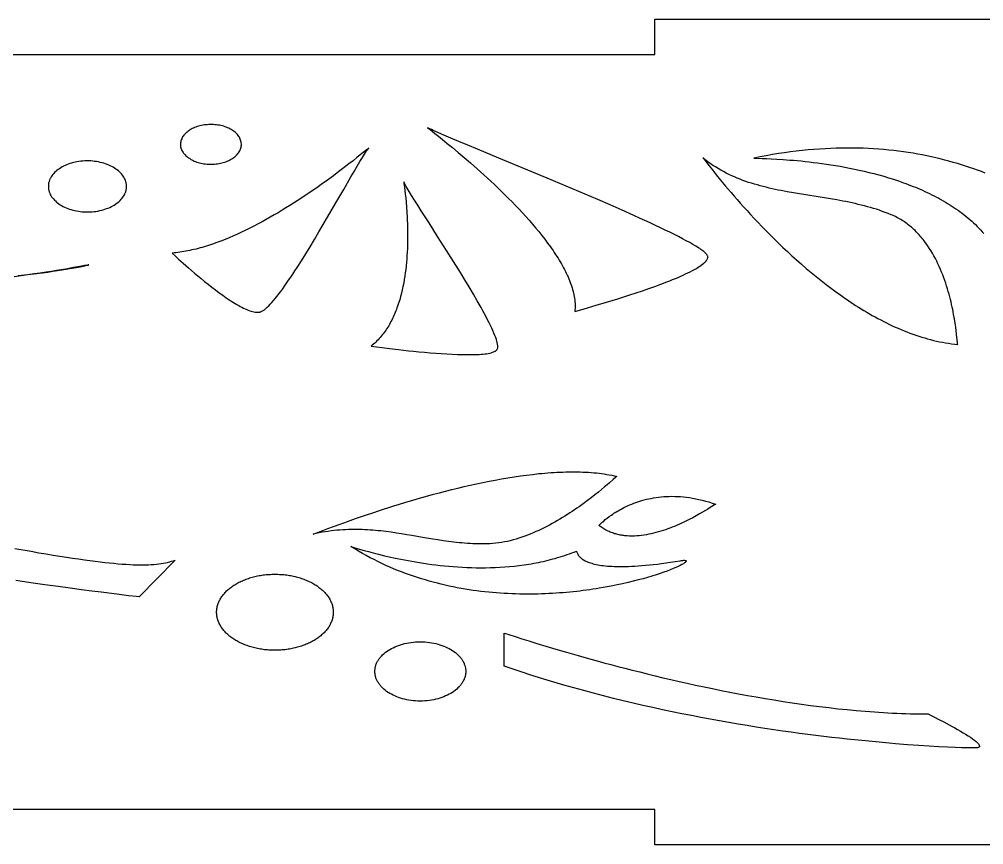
# Model space of a CAD drawing. Extents: x 3.2 to 84.5, y 37.4 to 61.3.
# Drawn here: x 55.47 to 68.33, y 50.27 to 61.27 of the extents above; entities that cross this region are included whole.
import ezdxf

# ---------------------------------------------------------------- set-up
doc = ezdxf.new("R2010")
doc.units = 0
doc.layers.add('IMPORT_-_LAMP', color=18, linetype='CONTINUOUS')

msp = doc.modelspace()

# ---------------------------------------------------------------- linework, layer by layer
at = {"layer": 'IMPORT_-_LAMP'}
for points in [[(23.443, 50.267), (23.443, 50.735), (3.192, 50.735), (3.193, 53.567), (3.193, 57.967), (3.193, 60.799), (23.443, 60.799), (23.442, 61.267), (43.692, 61.267), (43.692, 60.799), (63.942, 60.799), (63.942, 61.267), (84.192, 61.267), (84.192, 50.267), (63.942, 50.267), (63.942, 50.735), (43.692, 50.735), (43.692, 50.267)], [(58.012, 59.335), (58.033, 59.335), (58.053, 59.336), (58.074, 59.337), (58.094, 59.339), (58.114, 59.342), (58.133, 59.345), (58.152, 59.349), (58.171, 59.353), (58.189, 59.358), (58.207, 59.363), (58.224, 59.369), (58.241, 59.376), (58.257, 59.383), (58.273, 59.39), (58.288, 59.398), (58.303, 59.407), (58.317, 59.416), (58.33, 59.425), (58.342, 59.435), (58.354, 59.445), (58.365, 59.456), (58.376, 59.467), (58.385, 59.478), (58.394, 59.489), (58.402, 59.501), (58.409, 59.513), (58.415, 59.526), (58.42, 59.538), (58.424, 59.551), (58.427, 59.565), (58.43, 59.578), (58.431, 59.592), (58.431, 59.605), (58.43, 59.619), (58.428, 59.632), (58.425, 59.645), (58.421, 59.658), (58.416, 59.671), (58.411, 59.683), (58.404, 59.695), (58.396, 59.707), (58.388, 59.719), (58.379, 59.73), (58.369, 59.741), (58.358, 59.752), (58.346, 59.762), (58.334, 59.772), (58.321, 59.781), (58.307, 59.79), (58.293, 59.799), (58.278, 59.807), (58.263, 59.815), (58.246, 59.822), (58.23, 59.829), (58.213, 59.835), (58.195, 59.841), (58.177, 59.846), (58.158, 59.851), (58.139, 59.855), (58.119, 59.858), (58.099, 59.861), (58.079, 59.863), (58.059, 59.864), (58.038, 59.865), (58.017, 59.865), (57.996, 59.864), (57.976, 59.863), (57.956, 59.861), (57.936, 59.859), (57.916, 59.856), (57.897, 59.852), (57.879, 59.847), (57.86, 59.843), (57.843, 59.837), (57.825, 59.831), (57.808, 59.825), (57.792, 59.817), (57.776, 59.81), (57.761, 59.802), (57.747, 59.793), (57.733, 59.785), (57.72, 59.775), (57.707, 59.765), (57.695, 59.755), (57.684, 59.745), (57.674, 59.734), (57.664, 59.723), (57.656, 59.711), (57.648, 59.699), (57.641, 59.687), (57.635, 59.675), (57.629, 59.662), (57.625, 59.649), (57.622, 59.636), (57.62, 59.622), (57.619, 59.609), (57.618, 59.595), (57.619, 59.582), (57.621, 59.568), (57.624, 59.555), (57.628, 59.542), (57.633, 59.53), (57.639, 59.517), (57.645, 59.505), (57.653, 59.493), (57.661, 59.482), (57.671, 59.47), (57.681, 59.459), (57.691, 59.449), (57.703, 59.438), (57.715, 59.429), (57.728, 59.419), (57.742, 59.41), (57.756, 59.401), (57.771, 59.393), (57.787, 59.385), (57.803, 59.378), (57.82, 59.371), (57.837, 59.365), (57.855, 59.36), (57.873, 59.354), (57.891, 59.35), (57.911, 59.346), (57.93, 59.343), (57.95, 59.34), (57.97, 59.338), (57.991, 59.336)], [(60.915, 59.823), (60.923, 59.816), (60.942, 59.801), (61.01, 59.747), (61.058, 59.71), (61.113, 59.665), (61.177, 59.614), (61.246, 59.557), (61.322, 59.494), (61.402, 59.426), (61.487, 59.353), (61.53, 59.315), (61.575, 59.275), (61.62, 59.235), (61.666, 59.194), (61.712, 59.151), (61.758, 59.108), (61.805, 59.064), (61.852, 59.019), (61.899, 58.974), (61.946, 58.928), (61.993, 58.881), (62.04, 58.833), (62.087, 58.785), (62.133, 58.737), (62.179, 58.688), (62.224, 58.639), (62.268, 58.589), (62.312, 58.539), (62.354, 58.489), (62.396, 58.438), (62.437, 58.387), (62.476, 58.337), (62.515, 58.286), (62.552, 58.235), (62.57, 58.21), (62.587, 58.184), (62.604, 58.159), (62.621, 58.134), (62.638, 58.108), (62.653, 58.083), (62.669, 58.058), (62.684, 58.033), (62.699, 58.007), (62.713, 57.982), (62.726, 57.957), (62.74, 57.932), (62.752, 57.908), (62.764, 57.883), (62.776, 57.858), (62.787, 57.834), (62.798, 57.809), (62.808, 57.785), (62.817, 57.761), (62.826, 57.737), (62.834, 57.713), (62.841, 57.689), (62.848, 57.665), (62.855, 57.641), (62.86, 57.618), (62.865, 57.595), (62.869, 57.572), (62.873, 57.549), (62.876, 57.526), (62.878, 57.504), (62.88, 57.481), (62.88, 57.459), (62.88, 57.437), (62.88, 57.415), (62.878, 57.394), (62.876, 57.373), (62.958, 57.396), (63.048, 57.422), (63.164, 57.456), (63.3, 57.496), (63.374, 57.519), (63.452, 57.543), (63.531, 57.568), (63.613, 57.594), (63.696, 57.622), (63.779, 57.65), (63.862, 57.679), (63.945, 57.708), (64.026, 57.738), (64.105, 57.768), (64.143, 57.783), (64.181, 57.798), (64.218, 57.813), (64.254, 57.828), (64.289, 57.843), (64.322, 57.858), (64.355, 57.873), (64.386, 57.888), (64.416, 57.903), (64.445, 57.918), (64.472, 57.933), (64.498, 57.947), (64.522, 57.962), (64.544, 57.976), (64.564, 57.99), (64.582, 58.004), (64.599, 58.017), (64.606, 58.024), (64.613, 58.031), (64.619, 58.037), (64.625, 58.044), (64.631, 58.05), (64.635, 58.057), (64.639, 58.063), (64.643, 58.069), (64.646, 58.075), (64.648, 58.081), (64.65, 58.087), (64.651, 58.093), (64.651, 58.099), (64.651, 58.105), (64.65, 58.111), (64.647, 58.117), (64.644, 58.124), (64.639, 58.131), (64.633, 58.139), (64.625, 58.146), (64.617, 58.155), (64.607, 58.163), (64.596, 58.172), (64.585, 58.181), (64.572, 58.191), (64.558, 58.201), (64.543, 58.211), (64.527, 58.222), (64.491, 58.244), (64.452, 58.267), (64.41, 58.291), (64.364, 58.317), (64.314, 58.343), (64.261, 58.371), (64.205, 58.399), (64.146, 58.429), (64.084, 58.459), (64.02, 58.489), (63.953, 58.521), (63.884, 58.553), (63.813, 58.586), (63.74, 58.619), (63.665, 58.653), (63.51, 58.722), (63.349, 58.793), (63.184, 58.864), (63.017, 58.936), (62.847, 59.008), (62.677, 59.079), (62.508, 59.15), (62.177, 59.288), (61.863, 59.417), (61.578, 59.535), (61.449, 59.588), (61.33, 59.638), (61.224, 59.682), (61.131, 59.722), (61.052, 59.757), (61.019, 59.772), (60.989, 59.785), (60.964, 59.797), (60.943, 59.807), (60.927, 59.816)], [(60.129, 59.551), (60.122, 59.546), (60.107, 59.534), (60.054, 59.49), (59.972, 59.424), (59.921, 59.383), (59.864, 59.339), (59.8, 59.29), (59.732, 59.238), (59.658, 59.183), (59.579, 59.125), (59.496, 59.066), (59.453, 59.035), (59.409, 59.004), (59.363, 58.973), (59.317, 58.942), (59.27, 58.911), (59.223, 58.879), (59.174, 58.847), (59.125, 58.816), (59.075, 58.784), (59.024, 58.753), (58.973, 58.722), (58.921, 58.69), (58.868, 58.66), (58.815, 58.629), (58.762, 58.599), (58.708, 58.57), (58.654, 58.541), (58.599, 58.512), (58.545, 58.485), (58.49, 58.457), (58.434, 58.431), (58.379, 58.405), (58.324, 58.381), (58.268, 58.357), (58.213, 58.334), (58.157, 58.312), (58.102, 58.292), (58.046, 58.272), (57.991, 58.254), (57.936, 58.236), (57.908, 58.228), (57.881, 58.221), (57.854, 58.213), (57.826, 58.206), (57.799, 58.2), (57.772, 58.193), (57.745, 58.187), (57.718, 58.182), (57.691, 58.176), (57.665, 58.172), (57.638, 58.167), (57.612, 58.163), (57.585, 58.16), (57.559, 58.157), (57.533, 58.154), (57.507, 58.152), (57.549, 58.113), (57.594, 58.072), (57.654, 58.018), (57.725, 57.955), (57.764, 57.921), (57.805, 57.886), (57.849, 57.849), (57.894, 57.812), (57.94, 57.774), (57.987, 57.736), (58.035, 57.698), (58.084, 57.661), (58.133, 57.624), (58.182, 57.589), (58.23, 57.555), (58.254, 57.539), (58.278, 57.523), (58.302, 57.508), (58.326, 57.493), (58.349, 57.479), (58.372, 57.465), (58.395, 57.452), (58.417, 57.44), (58.439, 57.429), (58.461, 57.418), (58.482, 57.408), (58.503, 57.399), (58.523, 57.391), (58.543, 57.384), (58.562, 57.378), (58.58, 57.373), (58.598, 57.369), (58.615, 57.366), (58.631, 57.364), (58.647, 57.363), (58.654, 57.363), (58.661, 57.364), (58.669, 57.364), (58.675, 57.365), (58.682, 57.367), (58.69, 57.369), (58.697, 57.372), (58.705, 57.376), (58.713, 57.38), (58.721, 57.385), (58.729, 57.391), (58.738, 57.397), (58.747, 57.404), (58.756, 57.412), (58.775, 57.429), (58.795, 57.448), (58.816, 57.469), (58.838, 57.493), (58.86, 57.519), (58.883, 57.547), (58.907, 57.576), (58.931, 57.608), (58.956, 57.641), (58.982, 57.676), (59.008, 57.712), (59.034, 57.75), (59.061, 57.789), (59.089, 57.83), (59.116, 57.871), (59.145, 57.914), (59.173, 57.958), (59.231, 58.048), (59.289, 58.141), (59.348, 58.237), (59.407, 58.334), (59.465, 58.433), (59.523, 58.531), (59.581, 58.629), (59.692, 58.82), (59.796, 59.001), (59.891, 59.166), (59.935, 59.24), (59.975, 59.309), (60.011, 59.37), (60.044, 59.424), (60.072, 59.47), (60.084, 59.49), (60.096, 59.507), (60.106, 59.522), (60.115, 59.534), (60.123, 59.544)], [(67.983, 56.935), (67.982, 56.94), (67.98, 56.953), (67.976, 57), (67.973, 57.033), (67.968, 57.071), (67.963, 57.115), (67.957, 57.164), (67.949, 57.217), (67.94, 57.274), (67.929, 57.335), (67.923, 57.367), (67.916, 57.399), (67.909, 57.432), (67.902, 57.466), (67.894, 57.5), (67.885, 57.535), (67.876, 57.57), (67.867, 57.605), (67.857, 57.641), (67.846, 57.677), (67.835, 57.714), (67.823, 57.75), (67.81, 57.787), (67.797, 57.824), (67.783, 57.861), (67.768, 57.898), (67.753, 57.934), (67.737, 57.971), (67.72, 58.007), (67.703, 58.043), (67.685, 58.079), (67.666, 58.115), (67.646, 58.15), (67.625, 58.184), (67.604, 58.218), (67.581, 58.252), (67.558, 58.284), (67.534, 58.316), (67.522, 58.332), (67.509, 58.348), (67.496, 58.363), (67.483, 58.378), (67.47, 58.393), (67.456, 58.408), (67.443, 58.423), (67.429, 58.437), (67.414, 58.451), (67.4, 58.465), (67.385, 58.478), (67.37, 58.492), (67.355, 58.505), (67.339, 58.517), (67.324, 58.53), (67.308, 58.542), (67.291, 58.554), (67.275, 58.566), (67.258, 58.577), (67.241, 58.588), (67.224, 58.598), (67.206, 58.609), (67.188, 58.619), (67.17, 58.628), (67.152, 58.638), (67.133, 58.647), (67.114, 58.655), (67.095, 58.663), (67.056, 58.679), (67.017, 58.694), (66.977, 58.708), (66.938, 58.722), (66.898, 58.735), (66.858, 58.747), (66.818, 58.759), (66.778, 58.77), (66.738, 58.781), (66.697, 58.791), (66.657, 58.801), (66.616, 58.811), (66.575, 58.82), (66.534, 58.828), (66.493, 58.837), (66.452, 58.845), (66.37, 58.86), (66.287, 58.874), (66.205, 58.888), (66.122, 58.901), (65.957, 58.927), (65.874, 58.94), (65.792, 58.954), (65.711, 58.968), (65.63, 58.984), (65.589, 58.992), (65.549, 59), (65.509, 59.009), (65.469, 59.018), (65.429, 59.028), (65.39, 59.037), (65.35, 59.048), (65.311, 59.059), (65.272, 59.07), (65.233, 59.082), (65.195, 59.094), (65.156, 59.107), (65.118, 59.121), (65.08, 59.135), (65.043, 59.15), (65.006, 59.166), (64.969, 59.183), (64.932, 59.2), (64.896, 59.218), (64.86, 59.237), (64.824, 59.257), (64.788, 59.277), (64.753, 59.299), (64.719, 59.321), (64.684, 59.344), (64.65, 59.369), (64.617, 59.394), (64.584, 59.421), (64.587, 59.418), (64.592, 59.412), (64.609, 59.39), (64.669, 59.313), (64.712, 59.259), (64.763, 59.196), (64.822, 59.124), (64.888, 59.044), (64.923, 59.002), (64.961, 58.958), (65, 58.912), (65.041, 58.865), (65.084, 58.817), (65.128, 58.767), (65.174, 58.717), (65.221, 58.665), (65.27, 58.613), (65.321, 58.559), (65.372, 58.505), (65.426, 58.451), (65.48, 58.395), (65.536, 58.34), (65.593, 58.284), (65.652, 58.228), (65.712, 58.172), (65.773, 58.116), (65.835, 58.06), (65.898, 58.004), (65.962, 57.948), (66.028, 57.893), (66.094, 57.839), (66.162, 57.785), (66.23, 57.731), (66.264, 57.705), (66.299, 57.679), (66.334, 57.653), (66.369, 57.627), (66.405, 57.602), (66.44, 57.577), (66.476, 57.552), (66.512, 57.527), (66.548, 57.503), (66.585, 57.479), (66.621, 57.455), (66.658, 57.432), (66.695, 57.409), (66.732, 57.387), (66.769, 57.364), (66.807, 57.343), (66.844, 57.321), (66.882, 57.3), (66.92, 57.28), (66.958, 57.26), (66.996, 57.24), (67.034, 57.221), (67.073, 57.202), (67.111, 57.184), (67.15, 57.166), (67.189, 57.149), (67.228, 57.133), (67.267, 57.117), (67.306, 57.101), (67.345, 57.086), (67.384, 57.072), (67.424, 57.058), (67.463, 57.045), (67.503, 57.032), (67.543, 57.02), (67.582, 57.009), (67.622, 56.998), (67.662, 56.988), (67.702, 56.979), (67.742, 56.971), (67.782, 56.963), (67.822, 56.956), (67.862, 56.949), (67.902, 56.944), (67.943, 56.939)], [(67.983, 56.935), (67.982, 56.94), (67.98, 56.953), (67.976, 57), (67.973, 57.033), (67.968, 57.071), (67.963, 57.115), (67.957, 57.164), (67.949, 57.217), (67.94, 57.274), (67.929, 57.335), (67.923, 57.367), (67.916, 57.399), (67.909, 57.432), (67.902, 57.466), (67.894, 57.5), (67.885, 57.535), (67.876, 57.57), (67.867, 57.605), (67.857, 57.641), (67.846, 57.677), (67.835, 57.714), (67.823, 57.75), (67.81, 57.787), (67.797, 57.824), (67.783, 57.861), (67.768, 57.898), (67.753, 57.934), (67.737, 57.971), (67.72, 58.007), (67.703, 58.043), (67.685, 58.079), (67.666, 58.115), (67.646, 58.15), (67.625, 58.184), (67.604, 58.218), (67.581, 58.252), (67.558, 58.284), (67.534, 58.316), (67.522, 58.332), (67.509, 58.348), (67.496, 58.363), (67.483, 58.378), (67.47, 58.393), (67.456, 58.408), (67.443, 58.423), (67.429, 58.437), (67.414, 58.451), (67.4, 58.465), (67.385, 58.478), (67.37, 58.492), (67.355, 58.505), (67.339, 58.517), (67.324, 58.53), (67.308, 58.542), (67.291, 58.554), (67.275, 58.566), (67.258, 58.577), (67.241, 58.588), (67.224, 58.598), (67.206, 58.609), (67.188, 58.619), (67.17, 58.628), (67.152, 58.638), (67.133, 58.647), (67.114, 58.655), (67.095, 58.663), (67.056, 58.679), (67.017, 58.694), (66.977, 58.708), (66.938, 58.722), (66.898, 58.735), (66.858, 58.747), (66.818, 58.759), (66.778, 58.77), (66.738, 58.781), (66.697, 58.791), (66.657, 58.801), (66.616, 58.811), (66.575, 58.82), (66.534, 58.828), (66.493, 58.837), (66.452, 58.845), (66.37, 58.86), (66.287, 58.874), (66.205, 58.888), (66.122, 58.901), (65.957, 58.927), (65.874, 58.94), (65.792, 58.954), (65.711, 58.968), (65.63, 58.984), (65.589, 58.992), (65.549, 59), (65.509, 59.009), (65.469, 59.018), (65.429, 59.028), (65.39, 59.037), (65.35, 59.048), (65.311, 59.059), (65.272, 59.07), (65.233, 59.082), (65.195, 59.094), (65.156, 59.107), (65.118, 59.121), (65.08, 59.135), (65.043, 59.15), (65.006, 59.166), (64.969, 59.183), (64.932, 59.2), (64.896, 59.218), (64.86, 59.237), (64.824, 59.257), (64.788, 59.277), (64.753, 59.299), (64.719, 59.321), (64.684, 59.344), (64.65, 59.369), (64.617, 59.394), (64.584, 59.421), (64.587, 59.418), (64.592, 59.412), (64.609, 59.39), (64.669, 59.313), (64.712, 59.259), (64.763, 59.196), (64.822, 59.124), (64.888, 59.044), (64.923, 59.002), (64.961, 58.958), (65, 58.912), (65.041, 58.865), (65.084, 58.817), (65.128, 58.767), (65.174, 58.717), (65.221, 58.665), (65.27, 58.613), (65.321, 58.559), (65.372, 58.505), (65.426, 58.451), (65.48, 58.395), (65.536, 58.34), (65.593, 58.284), (65.652, 58.228), (65.712, 58.172), (65.773, 58.116), (65.835, 58.06), (65.898, 58.004), (65.962, 57.948), (66.028, 57.893), (66.094, 57.839), (66.162, 57.785), (66.23, 57.731), (66.264, 57.705), (66.299, 57.679), (66.334, 57.653), (66.369, 57.627), (66.405, 57.602), (66.44, 57.577), (66.476, 57.552), (66.512, 57.527), (66.548, 57.503), (66.585, 57.479), (66.621, 57.455), (66.658, 57.432), (66.695, 57.409), (66.732, 57.387), (66.769, 57.364), (66.807, 57.343), (66.844, 57.321), (66.882, 57.3), (66.92, 57.28), (66.958, 57.26), (66.996, 57.24), (67.034, 57.221), (67.073, 57.202), (67.111, 57.184), (67.15, 57.166), (67.189, 57.149), (67.228, 57.133), (67.267, 57.117), (67.306, 57.101), (67.345, 57.086), (67.384, 57.072), (67.424, 57.058), (67.463, 57.045), (67.503, 57.032), (67.543, 57.02), (67.582, 57.009), (67.622, 56.998), (67.662, 56.988), (67.702, 56.979), (67.742, 56.971), (67.782, 56.963), (67.822, 56.956), (67.862, 56.949), (67.902, 56.944), (67.943, 56.939)], [(55.857, 59.051), (55.857, 59.042), (55.857, 59.033), (55.857, 59.025), (55.858, 59.016), (55.859, 59.008), (55.86, 58.999), (55.862, 58.991), (55.864, 58.982), (55.867, 58.974), (55.869, 58.966), (55.872, 58.958), (55.875, 58.949), (55.883, 58.933), (55.891, 58.918), (55.901, 58.903), (55.912, 58.888), (55.924, 58.873), (55.937, 58.859), (55.951, 58.846), (55.965, 58.832), (55.981, 58.82), (55.998, 58.808), (56.015, 58.796), (56.034, 58.785), (56.053, 58.774), (56.073, 58.764), (56.094, 58.755), (56.115, 58.747), (56.137, 58.739), (56.16, 58.731), (56.183, 58.725), (56.207, 58.719), (56.232, 58.714), (56.257, 58.709), (56.282, 58.706), (56.308, 58.703), (56.335, 58.701), (56.361, 58.7), (56.388, 58.7), (56.415, 58.701), (56.441, 58.703), (56.467, 58.705), (56.492, 58.708), (56.517, 58.712), (56.542, 58.717), (56.566, 58.723), (56.589, 58.729), (56.612, 58.736), (56.634, 58.744), (56.656, 58.752), (56.676, 58.761), (56.697, 58.771), (56.716, 58.781), (56.735, 58.792), (56.753, 58.803), (56.77, 58.815), (56.786, 58.828), (56.801, 58.841), (56.815, 58.854), (56.828, 58.868), (56.841, 58.883), (56.852, 58.898), (56.862, 58.913), (56.871, 58.929), (56.875, 58.936), (56.879, 58.944), (56.882, 58.953), (56.885, 58.961), (56.888, 58.969), (56.891, 58.977), (56.893, 58.986), (56.895, 58.994), (56.896, 59.003), (56.898, 59.012), (56.899, 59.02), (56.899, 59.029), (56.9, 59.038), (56.899, 59.047), (56.899, 59.055), (56.898, 59.064), (56.897, 59.072), (56.896, 59.081), (56.894, 59.089), (56.892, 59.098), (56.89, 59.106), (56.887, 59.114), (56.884, 59.122), (56.881, 59.131), (56.873, 59.147), (56.865, 59.162), (56.855, 59.177), (56.844, 59.192), (56.833, 59.207), (56.82, 59.221), (56.806, 59.234), (56.791, 59.248), (56.775, 59.26), (56.759, 59.272), (56.741, 59.284), (56.723, 59.295), (56.703, 59.306), (56.683, 59.316), (56.663, 59.325), (56.641, 59.333), (56.619, 59.341), (56.596, 59.349), (56.573, 59.355), (56.549, 59.361), (56.525, 59.366), (56.5, 59.371), (56.474, 59.374), (56.448, 59.377), (56.422, 59.379), (56.395, 59.38), (56.368, 59.38), (56.342, 59.379), (56.315, 59.377), (56.29, 59.375), (56.264, 59.372), (56.239, 59.368), (56.215, 59.363), (56.191, 59.357), (56.167, 59.351), (56.145, 59.344), (56.122, 59.336), (56.101, 59.328), (56.08, 59.319), (56.06, 59.309), (56.04, 59.299), (56.022, 59.288), (56.004, 59.276), (55.987, 59.265), (55.971, 59.252), (55.955, 59.239), (55.941, 59.225), (55.928, 59.212), (55.916, 59.197), (55.905, 59.182), (55.894, 59.167), (55.885, 59.151), (55.881, 59.144), (55.878, 59.135), (55.874, 59.127), (55.871, 59.119), (55.868, 59.111), (55.866, 59.103), (55.863, 59.094), (55.861, 59.086), (55.86, 59.077), (55.859, 59.068), (55.858, 59.06)], [(60.597, 59.101), (60.598, 59.095), (60.599, 59.079), (60.606, 59.024), (60.611, 58.985), (60.616, 58.939), (60.622, 58.887), (60.627, 58.828), (60.632, 58.765), (60.637, 58.696), (60.641, 58.623), (60.643, 58.585), (60.645, 58.546), (60.646, 58.506), (60.647, 58.465), (60.647, 58.424), (60.648, 58.382), (60.647, 58.339), (60.647, 58.295), (60.646, 58.252), (60.644, 58.207), (60.642, 58.162), (60.639, 58.117), (60.636, 58.072), (60.632, 58.027), (60.628, 57.981), (60.623, 57.935), (60.617, 57.889), (60.61, 57.843), (60.603, 57.798), (60.595, 57.752), (60.586, 57.707), (60.576, 57.662), (60.566, 57.617), (60.554, 57.573), (60.542, 57.529), (60.528, 57.486), (60.514, 57.443), (60.506, 57.422), (60.499, 57.401), (60.49, 57.38), (60.482, 57.359), (60.474, 57.339), (60.465, 57.318), (60.455, 57.298), (60.446, 57.279), (60.436, 57.259), (60.426, 57.24), (60.416, 57.22), (60.405, 57.202), (60.395, 57.183), (60.383, 57.164), (60.372, 57.146), (60.36, 57.128), (60.348, 57.111), (60.336, 57.094), (60.323, 57.077), (60.31, 57.06), (60.296, 57.043), (60.283, 57.027), (60.269, 57.012), (60.254, 56.996), (60.239, 56.981), (60.224, 56.966), (60.209, 56.952), (60.193, 56.938), (60.177, 56.924), (60.161, 56.911), (60.231, 56.902), (60.308, 56.892), (60.408, 56.879), (60.526, 56.865), (60.658, 56.851), (60.728, 56.843), (60.799, 56.836), (60.873, 56.829), (60.947, 56.823), (61.022, 56.817), (61.096, 56.812), (61.17, 56.807), (61.243, 56.803), (61.314, 56.8), (61.383, 56.798), (61.449, 56.798), (61.481, 56.798), (61.512, 56.798), (61.543, 56.799), (61.572, 56.8), (61.6, 56.801), (61.627, 56.803), (61.652, 56.806), (61.677, 56.808), (61.7, 56.811), (61.722, 56.815), (61.742, 56.819), (61.761, 56.824), (61.778, 56.829), (61.794, 56.834), (61.807, 56.84), (61.814, 56.843), (61.819, 56.846), (61.825, 56.85), (61.83, 56.853), (61.834, 56.857), (61.838, 56.861), (61.841, 56.865), (61.844, 56.87), (61.846, 56.876), (61.848, 56.882), (61.849, 56.889), (61.85, 56.896), (61.85, 56.904), (61.85, 56.912), (61.849, 56.921), (61.848, 56.931), (61.846, 56.941), (61.844, 56.952), (61.842, 56.963), (61.838, 56.975), (61.831, 57), (61.822, 57.026), (61.811, 57.055), (61.798, 57.086), (61.785, 57.118), (61.769, 57.152), (61.753, 57.187), (61.734, 57.224), (61.715, 57.262), (61.695, 57.301), (61.673, 57.342), (61.651, 57.384), (61.627, 57.426), (61.602, 57.47), (61.577, 57.515), (61.524, 57.606), (61.468, 57.7), (61.41, 57.796), (61.351, 57.893), (61.29, 57.991), (61.229, 58.088), (61.168, 58.185), (61.048, 58.374), (60.933, 58.553), (60.829, 58.715), (60.782, 58.789), (60.739, 58.856), (60.701, 58.917), (60.668, 58.971), (60.64, 59.017), (60.629, 59.037), (60.619, 59.055), (60.611, 59.07), (60.605, 59.083), (60.6, 59.093)], [(63.435, 55.177), (63.431, 55.174), (63.422, 55.166), (63.389, 55.136), (63.339, 55.092), (63.308, 55.065), (63.273, 55.035), (63.234, 55.002), (63.192, 54.967), (63.146, 54.931), (63.097, 54.892), (63.045, 54.853), (62.99, 54.812), (62.933, 54.771), (62.903, 54.75), (62.873, 54.729), (62.842, 54.709), (62.81, 54.688), (62.778, 54.667), (62.746, 54.646), (62.713, 54.626), (62.679, 54.606), (62.645, 54.586), (62.611, 54.566), (62.576, 54.547), (62.54, 54.527), (62.505, 54.509), (62.469, 54.49), (62.432, 54.473), (62.396, 54.455), (62.359, 54.439), (62.322, 54.422), (62.284, 54.407), (62.246, 54.392), (62.209, 54.378), (62.171, 54.364), (62.132, 54.352), (62.094, 54.34), (62.055, 54.329), (62.017, 54.319), (61.978, 54.31), (61.94, 54.302), (61.901, 54.295), (61.862, 54.289), (61.823, 54.284), (61.785, 54.28), (61.746, 54.277), (61.727, 54.276), (61.708, 54.276), (61.669, 54.275), (61.631, 54.275), (61.593, 54.276), (61.556, 54.277), (61.518, 54.278), (61.481, 54.28), (61.445, 54.282), (61.408, 54.285), (61.372, 54.288), (61.335, 54.291), (61.299, 54.295), (61.264, 54.299), (61.192, 54.308), (61.122, 54.317), (61.052, 54.328), (60.982, 54.339), (60.844, 54.362), (60.706, 54.386), (60.637, 54.398), (60.568, 54.41), (60.499, 54.42), (60.43, 54.431), (60.361, 54.44), (60.291, 54.448), (60.255, 54.452), (60.22, 54.455), (60.185, 54.458), (60.149, 54.461), (60.113, 54.463), (60.077, 54.465), (60.041, 54.467), (60.005, 54.468), (59.968, 54.468), (59.932, 54.468), (59.895, 54.468), (59.858, 54.467), (59.82, 54.465), (59.782, 54.463), (59.744, 54.46), (59.706, 54.457), (59.668, 54.453), (59.629, 54.448), (59.59, 54.443), (59.55, 54.437), (59.51, 54.431), (59.47, 54.423), (59.43, 54.415), (59.389, 54.406), (59.4, 54.41), (59.426, 54.419), (59.518, 54.455), (59.584, 54.479), (59.661, 54.508), (59.748, 54.54), (59.846, 54.575), (59.954, 54.613), (60.071, 54.653), (60.195, 54.695), (60.261, 54.716), (60.327, 54.738), (60.396, 54.76), (60.466, 54.782), (60.538, 54.805), (60.611, 54.827), (60.686, 54.849), (60.761, 54.871), (60.838, 54.893), (60.916, 54.915), (60.995, 54.937), (61.075, 54.958), (61.155, 54.979), (61.236, 55), (61.318, 55.02), (61.4, 55.039), (61.483, 55.058), (61.566, 55.077), (61.65, 55.094), (61.733, 55.111), (61.817, 55.127), (61.901, 55.142), (61.984, 55.157), (62.068, 55.17), (62.151, 55.182), (62.233, 55.193), (62.316, 55.203), (62.397, 55.212), (62.438, 55.216), (62.478, 55.22), (62.519, 55.223), (62.559, 55.226), (62.599, 55.229), (62.638, 55.231), (62.678, 55.233), (62.717, 55.234), (62.756, 55.235), (62.795, 55.236), (62.833, 55.237), (62.871, 55.237), (62.909, 55.236), (62.947, 55.235), (62.984, 55.234), (63.021, 55.232), (63.058, 55.23), (63.094, 55.228), (63.13, 55.225), (63.165, 55.221), (63.2, 55.218), (63.235, 55.213), (63.269, 55.208), (63.303, 55.203), (63.337, 55.197), (63.37, 55.191), (63.403, 55.184)], [(63.435, 55.177), (63.431, 55.174), (63.422, 55.166), (63.389, 55.136), (63.339, 55.092), (63.308, 55.065), (63.273, 55.035), (63.234, 55.002), (63.192, 54.967), (63.146, 54.931), (63.097, 54.892), (63.045, 54.853), (62.99, 54.812), (62.933, 54.771), (62.903, 54.75), (62.873, 54.729), (62.842, 54.709), (62.81, 54.688), (62.778, 54.667), (62.746, 54.646), (62.713, 54.626), (62.679, 54.606), (62.645, 54.586), (62.611, 54.566), (62.576, 54.547), (62.54, 54.527), (62.505, 54.509), (62.469, 54.49), (62.432, 54.473), (62.396, 54.455), (62.359, 54.439), (62.322, 54.422), (62.284, 54.407), (62.246, 54.392), (62.209, 54.378), (62.171, 54.364), (62.132, 54.352), (62.094, 54.34), (62.055, 54.329), (62.017, 54.319), (61.978, 54.31), (61.94, 54.302), (61.901, 54.295), (61.862, 54.289), (61.823, 54.284), (61.785, 54.28), (61.746, 54.277), (61.727, 54.276), (61.708, 54.276), (61.669, 54.275), (61.631, 54.275), (61.593, 54.276), (61.556, 54.277), (61.518, 54.278), (61.481, 54.28), (61.445, 54.282), (61.408, 54.285), (61.372, 54.288), (61.335, 54.291), (61.299, 54.295), (61.264, 54.299), (61.192, 54.308), (61.122, 54.317), (61.052, 54.328), (60.982, 54.339), (60.844, 54.362), (60.706, 54.386), (60.637, 54.398), (60.568, 54.41), (60.499, 54.42), (60.43, 54.431), (60.361, 54.44), (60.291, 54.448), (60.255, 54.452), (60.22, 54.455), (60.185, 54.458), (60.149, 54.461), (60.113, 54.463), (60.077, 54.465), (60.041, 54.467), (60.005, 54.468), (59.968, 54.468), (59.932, 54.468), (59.895, 54.468), (59.858, 54.467), (59.82, 54.465), (59.782, 54.463), (59.744, 54.46), (59.706, 54.457), (59.668, 54.453), (59.629, 54.448), (59.59, 54.443), (59.55, 54.437), (59.51, 54.431), (59.47, 54.423), (59.43, 54.415), (59.389, 54.406), (59.4, 54.41), (59.426, 54.419), (59.518, 54.455), (59.584, 54.479), (59.661, 54.508), (59.748, 54.54), (59.846, 54.575), (59.954, 54.613), (60.071, 54.653), (60.195, 54.695), (60.261, 54.716), (60.327, 54.738), (60.396, 54.76), (60.466, 54.782), (60.538, 54.805), (60.611, 54.827), (60.686, 54.849), (60.761, 54.871), (60.838, 54.893), (60.916, 54.915), (60.995, 54.937), (61.075, 54.958), (61.155, 54.979), (61.236, 55), (61.318, 55.02), (61.4, 55.039), (61.483, 55.058), (61.566, 55.077), (61.65, 55.094), (61.733, 55.111), (61.817, 55.127), (61.901, 55.142), (61.984, 55.157), (62.068, 55.17), (62.151, 55.182), (62.233, 55.193), (62.316, 55.203), (62.397, 55.212), (62.438, 55.216), (62.478, 55.22), (62.519, 55.223), (62.559, 55.226), (62.599, 55.229), (62.638, 55.231), (62.678, 55.233), (62.717, 55.234), (62.756, 55.235), (62.795, 55.236), (62.833, 55.237), (62.871, 55.237), (62.909, 55.236), (62.947, 55.235), (62.984, 55.234), (63.021, 55.232), (63.058, 55.23), (63.094, 55.228), (63.13, 55.225), (63.165, 55.221), (63.2, 55.218), (63.235, 55.213), (63.269, 55.208), (63.303, 55.203), (63.337, 55.197), (63.37, 55.191), (63.403, 55.184)], [(64.755, 54.805), (64.751, 54.803), (64.741, 54.797), (64.706, 54.774), (64.682, 54.759), (64.653, 54.74), (64.619, 54.72), (64.582, 54.698), (64.542, 54.675), (64.497, 54.65), (64.45, 54.625), (64.4, 54.599), (64.374, 54.586), (64.347, 54.573), (64.32, 54.56), (64.292, 54.547), (64.264, 54.535), (64.235, 54.522), (64.206, 54.51), (64.176, 54.498), (64.146, 54.487), (64.116, 54.476), (64.085, 54.465), (64.054, 54.454), (64.023, 54.445), (63.991, 54.435), (63.959, 54.427), (63.927, 54.418), (63.895, 54.411), (63.863, 54.404), (63.831, 54.398), (63.799, 54.393), (63.767, 54.389), (63.735, 54.385), (63.703, 54.383), (63.671, 54.381), (63.639, 54.38), (63.607, 54.381), (63.575, 54.382), (63.544, 54.385), (63.529, 54.387), (63.513, 54.389), (63.498, 54.391), (63.482, 54.394), (63.467, 54.397), (63.452, 54.4), (63.437, 54.404), (63.422, 54.408), (63.407, 54.412), (63.392, 54.417), (63.378, 54.422), (63.363, 54.427), (63.349, 54.433), (63.334, 54.439), (63.32, 54.446), (63.306, 54.453), (63.292, 54.46), (63.278, 54.467), (63.265, 54.475), (63.251, 54.484), (63.238, 54.493), (63.225, 54.502), (63.212, 54.511), (63.199, 54.521), (63.207, 54.53), (63.216, 54.539), (63.228, 54.551), (63.243, 54.565), (63.262, 54.581), (63.283, 54.599), (63.308, 54.619), (63.335, 54.639), (63.366, 54.661), (63.382, 54.672), (63.399, 54.684), (63.417, 54.695), (63.436, 54.707), (63.455, 54.718), (63.476, 54.73), (63.496, 54.741), (63.518, 54.753), (63.54, 54.764), (63.563, 54.775), (63.587, 54.786), (63.612, 54.797), (63.637, 54.807), (63.663, 54.817), (63.689, 54.827), (63.717, 54.836), (63.745, 54.845), (63.773, 54.854), (63.803, 54.862), (63.833, 54.87), (63.864, 54.877), (63.895, 54.883), (63.927, 54.889), (63.96, 54.894), (63.994, 54.899), (64.028, 54.903), (64.063, 54.906), (64.098, 54.908), (64.134, 54.909), (64.171, 54.91), (64.209, 54.909), (64.247, 54.908), (64.286, 54.906), (64.325, 54.902), (64.365, 54.898), (64.406, 54.893), (64.448, 54.886), (64.49, 54.878), (64.532, 54.869), (64.576, 54.859), (64.62, 54.847), (64.664, 54.835), (64.709, 54.821)], [(62.898, 54.179), (62.899, 54.179), (62.899, 54.178), (62.9, 54.175), (62.904, 54.164), (62.907, 54.156), (62.911, 54.147), (62.916, 54.137), (62.923, 54.126), (62.927, 54.121), (62.931, 54.115), (62.937, 54.109), (62.942, 54.103), (62.949, 54.097), (62.956, 54.09), (62.964, 54.084), (62.972, 54.078), (62.981, 54.071), (62.991, 54.065), (63.002, 54.059), (63.013, 54.052), (63.026, 54.046), (63.039, 54.04), (63.054, 54.034), (63.069, 54.029), (63.085, 54.023), (63.103, 54.018), (63.121, 54.012), (63.141, 54.007), (63.161, 54.003), (63.183, 53.998), (63.207, 53.994), (63.231, 53.99), (63.257, 53.987), (63.284, 53.984), (63.312, 53.981), (63.342, 53.979), (63.373, 53.977), (63.406, 53.975), (63.44, 53.974), (63.476, 53.974), (63.513, 53.974), (63.552, 53.975), (63.592, 53.976), (63.634, 53.978), (63.678, 53.98), (63.724, 53.983), (63.771, 53.986), (63.82, 53.991), (63.871, 53.996), (63.924, 54.001), (63.979, 54.008), (64.035, 54.015), (64.094, 54.023), (64.155, 54.031), (64.217, 54.041), (64.282, 54.051), (64.295, 54.053), (64.307, 54.055), (64.318, 54.056), (64.328, 54.057), (64.336, 54.057), (64.343, 54.056), (64.349, 54.056), (64.354, 54.055), (64.358, 54.053), (64.361, 54.051), (64.362, 54.049), (64.362, 54.046), (64.361, 54.043), (64.359, 54.039), (64.356, 54.036), (64.352, 54.032), (64.347, 54.027), (64.341, 54.022), (64.334, 54.017), (64.325, 54.012), (64.306, 54.001), (64.282, 53.988), (64.255, 53.975), (64.224, 53.961), (64.189, 53.946), (64.15, 53.93), (64.108, 53.914), (64.063, 53.898), (64.014, 53.881), (63.962, 53.864), (63.906, 53.847), (63.848, 53.829), (63.787, 53.812), (63.723, 53.795), (63.656, 53.778), (63.587, 53.761), (63.515, 53.745), (63.44, 53.729), (63.363, 53.713), (63.284, 53.699), (63.203, 53.685), (63.161, 53.678), (63.119, 53.672), (63.077, 53.665), (63.034, 53.659), (62.99, 53.654), (62.946, 53.648), (62.902, 53.643), (62.857, 53.638), (62.811, 53.634), (62.766, 53.629), (62.72, 53.625), (62.673, 53.622), (62.626, 53.619), (62.579, 53.616), (62.531, 53.613), (62.483, 53.611), (62.435, 53.609), (62.386, 53.608), (62.337, 53.607), (62.288, 53.606), (62.238, 53.606), (62.188, 53.607), (62.138, 53.607), (62.088, 53.609), (62.037, 53.61), (61.986, 53.613), (61.935, 53.615), (61.884, 53.619), (61.832, 53.623), (61.781, 53.627), (61.729, 53.632), (61.677, 53.637), (61.625, 53.643), (61.572, 53.65), (61.52, 53.657), (61.467, 53.665), (61.414, 53.673), (61.362, 53.683), (61.309, 53.692), (61.256, 53.703), (61.203, 53.714), (61.15, 53.725), (61.097, 53.738), (61.044, 53.751), (60.99, 53.765), (60.937, 53.779), (60.884, 53.795), (60.831, 53.811), (60.778, 53.827), (60.725, 53.845), (60.672, 53.863), (60.619, 53.883), (60.566, 53.902), (60.514, 53.923), (60.461, 53.945), (60.409, 53.967), (60.356, 53.99), (60.304, 54.015), (60.252, 54.04), (60.2, 54.066), (60.148, 54.092), (60.097, 54.12), (60.045, 54.149), (59.994, 54.178), (59.943, 54.209), (59.892, 54.24), (59.9, 54.238), (59.917, 54.233), (59.976, 54.215), (60.019, 54.203), (60.068, 54.189), (60.126, 54.173), (60.19, 54.156), (60.261, 54.138), (60.338, 54.119), (60.422, 54.1), (60.465, 54.09), (60.51, 54.081), (60.557, 54.071), (60.604, 54.062), (60.653, 54.053), (60.703, 54.044), (60.754, 54.035), (60.807, 54.026), (60.86, 54.018), (60.914, 54.01), (60.969, 54.003), (61.025, 53.996), (61.082, 53.989), (61.14, 53.983), (61.198, 53.978), (61.257, 53.973), (61.317, 53.969), (61.378, 53.965), (61.439, 53.962), (61.5, 53.96), (61.562, 53.959), (61.625, 53.958), (61.688, 53.958), (61.751, 53.96), (61.815, 53.962), (61.878, 53.965), (61.943, 53.969), (62.007, 53.974), (62.071, 53.98), (62.135, 53.988), (62.2, 53.996), (62.232, 54.001), (62.264, 54.006), (62.297, 54.012), (62.329, 54.017), (62.361, 54.023), (62.393, 54.03), (62.425, 54.036), (62.457, 54.043), (62.489, 54.051), (62.521, 54.058), (62.553, 54.066), (62.585, 54.075), (62.616, 54.083), (62.648, 54.093), (62.68, 54.102), (62.711, 54.112), (62.743, 54.122), (62.774, 54.133), (62.805, 54.144), (62.836, 54.155), (62.867, 54.167)], [(62.898, 54.179), (62.899, 54.179), (62.899, 54.178), (62.9, 54.175), (62.904, 54.164), (62.907, 54.156), (62.911, 54.147), (62.916, 54.137), (62.923, 54.126), (62.927, 54.121), (62.931, 54.115), (62.937, 54.109), (62.942, 54.103), (62.949, 54.097), (62.956, 54.09), (62.964, 54.084), (62.972, 54.078), (62.981, 54.071), (62.991, 54.065), (63.002, 54.059), (63.013, 54.052), (63.026, 54.046), (63.039, 54.04), (63.054, 54.034), (63.069, 54.029), (63.085, 54.023), (63.103, 54.018), (63.121, 54.012), (63.141, 54.007), (63.161, 54.003), (63.183, 53.998), (63.207, 53.994), (63.231, 53.99), (63.257, 53.987), (63.284, 53.984), (63.312, 53.981), (63.342, 53.979), (63.373, 53.977), (63.406, 53.975), (63.44, 53.974), (63.476, 53.974), (63.513, 53.974), (63.552, 53.975), (63.592, 53.976), (63.634, 53.978), (63.678, 53.98), (63.724, 53.983), (63.771, 53.986), (63.82, 53.991), (63.871, 53.996), (63.924, 54.001), (63.979, 54.008), (64.035, 54.015), (64.094, 54.023), (64.155, 54.031), (64.217, 54.041), (64.282, 54.051), (64.295, 54.053), (64.307, 54.055), (64.318, 54.056), (64.328, 54.057), (64.336, 54.057), (64.343, 54.056), (64.349, 54.056), (64.354, 54.055), (64.358, 54.053), (64.361, 54.051), (64.362, 54.049), (64.362, 54.046), (64.361, 54.043), (64.359, 54.039), (64.356, 54.036), (64.352, 54.032), (64.347, 54.027), (64.341, 54.022), (64.334, 54.017), (64.325, 54.012), (64.306, 54.001), (64.282, 53.988), (64.255, 53.975), (64.224, 53.961), (64.189, 53.946), (64.15, 53.93), (64.108, 53.914), (64.063, 53.898), (64.014, 53.881), (63.962, 53.864), (63.906, 53.847), (63.848, 53.829), (63.787, 53.812), (63.723, 53.795), (63.656, 53.778), (63.587, 53.761), (63.515, 53.745), (63.44, 53.729), (63.363, 53.713), (63.284, 53.699), (63.203, 53.685), (63.161, 53.678), (63.119, 53.672), (63.077, 53.665), (63.034, 53.659), (62.99, 53.654), (62.946, 53.648), (62.902, 53.643), (62.857, 53.638), (62.811, 53.634), (62.766, 53.629), (62.72, 53.625), (62.673, 53.622), (62.626, 53.619), (62.579, 53.616), (62.531, 53.613), (62.483, 53.611), (62.435, 53.609), (62.386, 53.608), (62.337, 53.607), (62.288, 53.606), (62.238, 53.606), (62.188, 53.607), (62.138, 53.607), (62.088, 53.609), (62.037, 53.61), (61.986, 53.613), (61.935, 53.615), (61.884, 53.619), (61.832, 53.623), (61.781, 53.627), (61.729, 53.632), (61.677, 53.637), (61.625, 53.643), (61.572, 53.65), (61.52, 53.657), (61.467, 53.665), (61.414, 53.673), (61.362, 53.683), (61.309, 53.692), (61.256, 53.703), (61.203, 53.714), (61.15, 53.725), (61.097, 53.738), (61.044, 53.751), (60.99, 53.765), (60.937, 53.779), (60.884, 53.795), (60.831, 53.811), (60.778, 53.827), (60.725, 53.845), (60.672, 53.863), (60.619, 53.883), (60.566, 53.902), (60.514, 53.923), (60.461, 53.945), (60.409, 53.967), (60.356, 53.99), (60.304, 54.015), (60.252, 54.04), (60.2, 54.066), (60.148, 54.092), (60.097, 54.12), (60.045, 54.149), (59.994, 54.178), (59.943, 54.209), (59.892, 54.24), (59.9, 54.238), (59.917, 54.233), (59.976, 54.215), (60.019, 54.203), (60.068, 54.189), (60.126, 54.173), (60.19, 54.156), (60.261, 54.138), (60.338, 54.119), (60.422, 54.1), (60.465, 54.09), (60.51, 54.081), (60.557, 54.071), (60.604, 54.062), (60.653, 54.053), (60.703, 54.044), (60.754, 54.035), (60.807, 54.026), (60.86, 54.018), (60.914, 54.01), (60.969, 54.003), (61.025, 53.996), (61.082, 53.989), (61.14, 53.983), (61.198, 53.978), (61.257, 53.973), (61.317, 53.969), (61.378, 53.965), (61.439, 53.962), (61.5, 53.96), (61.562, 53.959), (61.625, 53.958), (61.688, 53.958), (61.751, 53.96), (61.815, 53.962), (61.878, 53.965), (61.943, 53.969), (62.007, 53.974), (62.071, 53.98), (62.135, 53.988), (62.2, 53.996), (62.232, 54.001), (62.264, 54.006), (62.297, 54.012), (62.329, 54.017), (62.361, 54.023), (62.393, 54.03), (62.425, 54.036), (62.457, 54.043), (62.489, 54.051), (62.521, 54.058), (62.553, 54.066), (62.585, 54.075), (62.616, 54.083), (62.648, 54.093), (62.68, 54.102), (62.711, 54.112), (62.743, 54.122), (62.774, 54.133), (62.805, 54.144), (62.836, 54.155), (62.867, 54.167)], [(58.878, 53.872), (58.898, 53.872), (58.918, 53.871), (58.938, 53.87), (58.958, 53.869), (58.977, 53.868), (58.997, 53.866), (59.016, 53.864), (59.035, 53.862), (59.054, 53.859), (59.073, 53.856), (59.091, 53.853), (59.11, 53.849), (59.128, 53.845), (59.146, 53.841), (59.163, 53.837), (59.181, 53.832), (59.198, 53.827), (59.215, 53.822), (59.232, 53.816), (59.249, 53.811), (59.265, 53.805), (59.281, 53.799), (59.297, 53.792), (59.313, 53.785), (59.328, 53.778), (59.343, 53.771), (59.358, 53.764), (59.373, 53.756), (59.387, 53.748), (59.401, 53.74), (59.415, 53.732), (59.428, 53.724), (59.441, 53.715), (59.454, 53.706), (59.466, 53.697), (59.478, 53.688), (59.49, 53.678), (59.501, 53.668), (59.512, 53.659), (59.523, 53.649), (59.533, 53.638), (59.543, 53.628), (59.553, 53.617), (59.562, 53.607), (59.571, 53.596), (59.579, 53.585), (59.587, 53.574), (59.595, 53.562), (59.602, 53.551), (59.609, 53.539), (59.615, 53.528), (59.621, 53.516), (59.626, 53.504), (59.631, 53.492), (59.636, 53.48), (59.64, 53.467), (59.644, 53.455), (59.647, 53.442), (59.649, 53.43), (59.652, 53.417), (59.653, 53.404), (59.655, 53.391), (59.655, 53.378), (59.656, 53.365), (59.655, 53.352), (59.655, 53.339), (59.653, 53.326), (59.652, 53.313), (59.649, 53.301), (59.647, 53.288), (59.644, 53.276), (59.64, 53.263), (59.636, 53.251), (59.631, 53.239), (59.626, 53.227), (59.621, 53.215), (59.615, 53.203), (59.609, 53.191), (59.602, 53.179), (59.595, 53.168), (59.587, 53.157), (59.579, 53.146), (59.571, 53.135), (59.562, 53.124), (59.553, 53.113), (59.543, 53.103), (59.533, 53.092), (59.523, 53.082), (59.512, 53.072), (59.501, 53.062), (59.49, 53.052), (59.478, 53.043), (59.466, 53.034), (59.454, 53.025), (59.441, 53.016), (59.428, 53.007), (59.415, 52.998), (59.401, 52.99), (59.387, 52.982), (59.373, 52.974), (59.358, 52.967), (59.343, 52.959), (59.328, 52.952), (59.313, 52.945), (59.297, 52.938), (59.281, 52.932), (59.265, 52.926), (59.249, 52.92), (59.232, 52.914), (59.215, 52.909), (59.198, 52.903), (59.181, 52.898), (59.163, 52.894), (59.146, 52.889), (59.128, 52.885), (59.11, 52.881), (59.091, 52.878), (59.073, 52.875), (59.054, 52.872), (59.035, 52.869), (59.016, 52.866), (58.997, 52.864), (58.977, 52.863), (58.958, 52.861), (58.938, 52.86), (58.918, 52.859), (58.898, 52.859), (58.878, 52.859), (58.858, 52.859), (58.838, 52.859), (58.819, 52.86), (58.799, 52.861), (58.779, 52.863), (58.76, 52.864), (58.741, 52.866), (58.722, 52.869), (58.703, 52.872), (58.684, 52.875), (58.666, 52.878), (58.647, 52.881), (58.629, 52.885), (58.611, 52.889), (58.593, 52.894), (58.576, 52.898), (58.559, 52.903), (58.541, 52.909), (58.525, 52.914), (58.508, 52.92), (58.491, 52.926), (58.475, 52.932), (58.459, 52.938), (58.444, 52.945), (58.428, 52.952), (58.413, 52.959), (58.398, 52.967), (58.384, 52.974), (58.37, 52.982), (58.356, 52.99), (58.342, 52.998), (58.329, 53.007), (58.316, 53.016), (58.303, 53.025), (58.291, 53.034), (58.279, 53.043), (58.267, 53.052), (58.256, 53.062), (58.244, 53.072), (58.234, 53.082), (58.224, 53.092), (58.214, 53.103), (58.204, 53.113), (58.195, 53.124), (58.186, 53.135), (58.178, 53.146), (58.17, 53.157), (58.162, 53.168), (58.155, 53.179), (58.148, 53.191), (58.142, 53.203), (58.136, 53.215), (58.131, 53.227), (58.126, 53.239), (58.121, 53.251), (58.117, 53.263), (58.113, 53.276), (58.11, 53.288), (58.107, 53.301), (58.105, 53.313), (58.103, 53.326), (58.102, 53.339), (58.101, 53.352), (58.101, 53.365), (58.101, 53.378), (58.102, 53.391), (58.103, 53.404), (58.105, 53.417), (58.107, 53.43), (58.11, 53.442), (58.113, 53.455), (58.117, 53.467), (58.121, 53.48), (58.126, 53.492), (58.131, 53.504), (58.136, 53.516), (58.142, 53.528), (58.148, 53.539), (58.155, 53.551), (58.162, 53.562), (58.17, 53.574), (58.178, 53.585), (58.186, 53.596), (58.195, 53.607), (58.204, 53.617), (58.214, 53.628), (58.224, 53.638), (58.234, 53.649), (58.244, 53.659), (58.256, 53.668), (58.267, 53.678), (58.279, 53.688), (58.291, 53.697), (58.303, 53.706), (58.316, 53.715), (58.329, 53.724), (58.342, 53.732), (58.356, 53.74), (58.37, 53.748), (58.384, 53.756), (58.398, 53.764), (58.413, 53.771), (58.428, 53.778), (58.444, 53.785), (58.459, 53.792), (58.475, 53.799), (58.491, 53.805), (58.508, 53.811), (58.525, 53.816), (58.541, 53.822), (58.559, 53.827), (58.576, 53.832), (58.593, 53.837), (58.611, 53.841), (58.629, 53.845), (58.647, 53.849), (58.666, 53.853), (58.684, 53.856), (58.703, 53.859), (58.722, 53.862), (58.741, 53.864), (58.76, 53.866), (58.779, 53.868), (58.799, 53.869), (58.819, 53.87), (58.838, 53.871), (58.858, 53.872)], [(61.937, 52.647), (61.937, 53.085), (61.951, 53.081), (61.982, 53.071), (62.093, 53.036), (62.172, 53.011), (62.265, 52.982), (62.371, 52.949), (62.491, 52.913), (62.624, 52.873), (62.768, 52.831), (62.923, 52.787), (63.089, 52.74), (63.176, 52.716), (63.265, 52.692), (63.356, 52.668), (63.45, 52.643), (63.546, 52.619), (63.643, 52.594), (63.743, 52.569), (63.844, 52.544), (63.948, 52.518), (64.053, 52.493), (64.159, 52.469), (64.268, 52.444), (64.377, 52.419), (64.488, 52.395), (64.601, 52.371), (64.714, 52.347), (64.829, 52.324), (64.945, 52.301), (65.061, 52.279), (65.179, 52.257), (65.297, 52.236), (65.417, 52.216), (65.536, 52.196), (65.657, 52.177), (65.777, 52.158), (65.899, 52.141), (66.02, 52.124), (66.142, 52.108), (66.263, 52.094), (66.385, 52.08), (66.507, 52.067), (66.629, 52.056), (66.75, 52.046), (66.811, 52.041), (66.872, 52.037), (66.932, 52.032), (66.993, 52.029), (67.053, 52.025), (67.113, 52.022), (67.173, 52.019), (67.233, 52.017), (67.293, 52.015), (67.352, 52.013), (67.412, 52.012), (67.471, 52.011), (67.53, 52.011), (67.589, 52.01), (67.63, 51.99), (67.675, 51.967), (67.732, 51.937), (67.798, 51.903), (67.87, 51.865), (67.907, 51.844), (67.944, 51.824), (67.982, 51.803), (68.018, 51.781), (68.054, 51.76), (68.088, 51.739), (68.121, 51.719), (68.152, 51.699), (68.18, 51.679), (68.205, 51.66), (68.216, 51.651), (68.227, 51.643), (68.236, 51.634), (68.245, 51.626), (68.252, 51.619), (68.259, 51.611), (68.264, 51.604), (68.268, 51.597), (68.271, 51.591), (68.273, 51.585), (68.274, 51.583), (68.274, 51.58), (68.273, 51.578), (68.273, 51.575), (68.272, 51.573), (68.27, 51.571), (68.269, 51.569), (68.266, 51.567), (68.264, 51.565), (68.261, 51.564), (68.254, 51.561), (68.246, 51.559), (68.236, 51.557), (68.224, 51.556), (68.21, 51.556), (68.167, 51.556), (68.108, 51.558), (68.034, 51.56), (67.947, 51.563), (67.845, 51.567), (67.731, 51.573), (67.604, 51.581), (67.464, 51.59), (67.314, 51.6), (67.152, 51.613), (67.067, 51.62), (66.98, 51.628), (66.89, 51.636), (66.798, 51.645), (66.703, 51.654), (66.607, 51.664), (66.508, 51.674), (66.407, 51.685), (66.304, 51.697), (66.198, 51.71), (66.091, 51.723), (65.983, 51.737), (65.872, 51.751), (65.76, 51.766), (65.646, 51.782), (65.53, 51.799), (65.413, 51.817), (65.295, 51.835), (65.175, 51.854), (65.054, 51.874), (64.931, 51.895), (64.808, 51.917), (64.683, 51.939), (64.558, 51.963), (64.431, 51.987), (64.304, 52.012), (64.175, 52.039), (64.046, 52.066), (63.917, 52.094), (63.786, 52.123), (63.656, 52.154), (63.524, 52.185), (63.393, 52.217), (63.261, 52.251), (63.128, 52.285), (62.996, 52.321), (62.863, 52.357), (62.73, 52.395), (62.598, 52.434), (62.465, 52.474), (62.333, 52.515), (62.266, 52.536), (62.2, 52.558), (62.134, 52.58), (62.068, 52.602), (62.003, 52.624)], [(60.817, 52.972), (60.848, 52.971), (60.879, 52.97), (60.909, 52.967), (60.939, 52.964), (60.968, 52.959), (60.997, 52.954), (61.025, 52.948), (61.053, 52.941), (61.079, 52.933), (61.105, 52.924), (61.131, 52.914), (61.155, 52.904), (61.179, 52.893), (61.202, 52.881), (61.224, 52.869), (61.245, 52.856), (61.265, 52.842), (61.284, 52.828), (61.302, 52.813), (61.319, 52.798), (61.335, 52.782), (61.342, 52.773), (61.349, 52.765), (61.356, 52.757), (61.363, 52.748), (61.369, 52.739), (61.375, 52.73), (61.38, 52.722), (61.386, 52.713), (61.391, 52.703), (61.395, 52.694), (61.4, 52.685), (61.403, 52.675), (61.407, 52.666), (61.41, 52.656), (61.413, 52.647), (61.416, 52.637), (61.418, 52.627), (61.419, 52.617), (61.421, 52.607), (61.422, 52.597), (61.422, 52.587), (61.422, 52.577), (61.422, 52.567), (61.422, 52.556), (61.421, 52.546), (61.419, 52.536), (61.418, 52.526), (61.416, 52.517), (61.413, 52.507), (61.41, 52.497), (61.407, 52.488), (61.403, 52.478), (61.4, 52.469), (61.395, 52.459), (61.391, 52.45), (61.386, 52.441), (61.38, 52.432), (61.375, 52.423), (61.369, 52.414), (61.363, 52.406), (61.356, 52.397), (61.349, 52.388), (61.342, 52.38), (61.335, 52.372), (61.319, 52.356), (61.302, 52.34), (61.284, 52.326), (61.265, 52.311), (61.245, 52.297), (61.224, 52.284), (61.202, 52.272), (61.179, 52.26), (61.155, 52.249), (61.131, 52.239), (61.105, 52.23), (61.079, 52.221), (61.053, 52.213), (61.025, 52.206), (60.997, 52.2), (60.968, 52.194), (60.939, 52.19), (60.909, 52.186), (60.879, 52.184), (60.848, 52.182), (60.817, 52.182), (60.786, 52.182), (60.755, 52.184), (60.724, 52.186), (60.695, 52.19), (60.665, 52.194), (60.637, 52.2), (60.608, 52.206), (60.581, 52.213), (60.554, 52.221), (60.528, 52.23), (60.503, 52.239), (60.478, 52.249), (60.454, 52.26), (60.431, 52.272), (60.409, 52.284), (60.388, 52.297), (60.368, 52.311), (60.349, 52.326), (60.331, 52.34), (60.314, 52.356), (60.299, 52.372), (60.291, 52.38), (60.284, 52.388), (60.277, 52.397), (60.271, 52.406), (60.264, 52.414), (60.259, 52.423), (60.253, 52.432), (60.248, 52.441), (60.243, 52.45), (60.238, 52.459), (60.234, 52.469), (60.23, 52.478), (60.226, 52.488), (60.223, 52.497), (60.22, 52.507), (60.218, 52.517), (60.216, 52.526), (60.214, 52.536), (60.213, 52.546), (60.212, 52.556), (60.211, 52.567), (60.211, 52.577), (60.211, 52.587), (60.212, 52.597), (60.213, 52.607), (60.214, 52.617), (60.216, 52.627), (60.218, 52.637), (60.22, 52.647), (60.223, 52.656), (60.226, 52.666), (60.23, 52.675), (60.234, 52.685), (60.238, 52.694), (60.243, 52.703), (60.248, 52.713), (60.253, 52.722), (60.259, 52.73), (60.264, 52.739), (60.271, 52.748), (60.277, 52.757), (60.284, 52.765), (60.291, 52.773), (60.299, 52.782), (60.314, 52.798), (60.331, 52.813), (60.349, 52.828), (60.368, 52.842), (60.388, 52.856), (60.409, 52.869), (60.431, 52.881), (60.454, 52.893), (60.478, 52.904), (60.503, 52.914), (60.528, 52.924), (60.554, 52.933), (60.581, 52.941), (60.608, 52.948), (60.637, 52.954), (60.665, 52.959), (60.695, 52.964), (60.724, 52.967), (60.755, 52.97), (60.786, 52.971)]]:
    msp.add_lwpolyline(points, close=True, dxfattribs=at)
for points in [[(68.35, 59.217), (68.299, 59.237), (68.248, 59.256), (68.196, 59.274), (68.142, 59.293), (68.089, 59.31), (68.034, 59.328), (67.979, 59.345), (67.923, 59.361), (67.866, 59.377), (67.809, 59.392), (67.751, 59.406), (67.692, 59.42), (67.632, 59.434), (67.572, 59.447), (67.511, 59.459), (67.449, 59.47), (67.387, 59.481), (67.323, 59.491), (67.259, 59.501), (67.195, 59.509), (67.129, 59.517), (67.063, 59.524), (66.997, 59.531), (66.929, 59.536), (66.861, 59.541), (66.792, 59.545), (66.722, 59.548), (66.652, 59.55), (66.581, 59.551), (66.509, 59.551), (66.437, 59.551), (66.363, 59.549), (66.29, 59.546), (66.215, 59.543), (66.14, 59.538), (66.064, 59.533), (65.987, 59.526), (65.909, 59.519), (65.831, 59.51), (65.753, 59.5), (65.673, 59.489), (65.593, 59.477), (65.512, 59.464), (65.43, 59.449), (65.348, 59.434), (65.265, 59.417), (65.268, 59.416), (65.274, 59.416), (65.296, 59.415), (65.375, 59.413), (65.431, 59.411), (65.496, 59.408), (65.571, 59.404), (65.654, 59.399), (65.744, 59.392), (65.793, 59.388), (65.842, 59.384), (65.894, 59.379), (65.947, 59.373), (66.001, 59.367), (66.057, 59.361), (66.114, 59.353), (66.172, 59.346), (66.231, 59.337), (66.291, 59.328), (66.352, 59.318), (66.414, 59.308), (66.477, 59.296), (66.541, 59.284), (66.605, 59.271), (66.669, 59.258), (66.734, 59.243), (66.799, 59.227), (66.865, 59.211), (66.93, 59.193), (66.996, 59.175), (67.062, 59.155), (67.127, 59.135), (67.193, 59.113), (67.258, 59.09), (67.29, 59.079), (67.323, 59.067), (67.355, 59.054), (67.387, 59.041), (67.419, 59.029), (67.451, 59.015), (67.483, 59.002), (67.514, 58.988), (67.546, 58.974), (67.577, 58.959), (67.608, 58.944), (67.638, 58.929), (67.669, 58.914), (67.699, 58.898), (67.729, 58.882), (67.759, 58.866), (67.789, 58.849), (67.818, 58.832), (67.847, 58.814), (67.876, 58.796), (67.904, 58.778), (67.932, 58.76), (67.96, 58.741), (67.988, 58.722), (68.015, 58.702), (68.042, 58.682), (68.068, 58.662), (68.094, 58.641), (68.12, 58.62), (68.145, 58.598), (68.17, 58.576), (68.194, 58.554), (68.218, 58.531), (68.242, 58.508), (68.265, 58.485), (68.288, 58.461), (68.31, 58.437), (68.331, 58.412)], [(68.35, 59.217), (68.299, 59.237), (68.248, 59.256), (68.196, 59.274), (68.142, 59.293), (68.089, 59.31), (68.034, 59.328), (67.979, 59.345), (67.923, 59.361), (67.866, 59.377), (67.809, 59.392), (67.751, 59.406), (67.692, 59.42), (67.632, 59.434), (67.572, 59.447), (67.511, 59.459), (67.449, 59.47), (67.387, 59.481), (67.323, 59.491), (67.259, 59.501), (67.195, 59.509), (67.129, 59.517), (67.063, 59.524), (66.997, 59.531), (66.929, 59.536), (66.861, 59.541), (66.792, 59.545), (66.722, 59.548), (66.652, 59.55), (66.581, 59.551), (66.509, 59.551), (66.437, 59.551), (66.363, 59.549), (66.29, 59.546), (66.215, 59.543), (66.14, 59.538), (66.064, 59.533), (65.987, 59.526), (65.909, 59.519), (65.831, 59.51), (65.753, 59.5), (65.673, 59.489), (65.593, 59.477), (65.512, 59.464), (65.43, 59.449), (65.348, 59.434), (65.265, 59.417), (65.268, 59.416), (65.274, 59.416), (65.296, 59.415), (65.375, 59.413), (65.431, 59.411), (65.496, 59.408), (65.571, 59.404), (65.654, 59.399), (65.744, 59.392), (65.793, 59.388), (65.842, 59.384), (65.894, 59.379), (65.947, 59.373), (66.001, 59.367), (66.057, 59.361), (66.114, 59.353), (66.172, 59.346), (66.231, 59.337), (66.291, 59.328), (66.352, 59.318), (66.414, 59.308), (66.477, 59.296), (66.541, 59.284), (66.605, 59.271), (66.669, 59.258), (66.734, 59.243), (66.799, 59.227), (66.865, 59.211), (66.93, 59.193), (66.996, 59.175), (67.062, 59.155), (67.127, 59.135), (67.193, 59.113), (67.258, 59.09), (67.29, 59.079), (67.323, 59.067), (67.355, 59.054), (67.387, 59.041), (67.419, 59.029), (67.451, 59.015), (67.483, 59.002), (67.514, 58.988), (67.546, 58.974), (67.577, 58.959), (67.608, 58.944), (67.638, 58.929), (67.669, 58.914), (67.699, 58.898), (67.729, 58.882), (67.759, 58.866), (67.789, 58.849), (67.818, 58.832), (67.847, 58.814), (67.876, 58.796), (67.904, 58.778), (67.932, 58.76), (67.96, 58.741), (67.988, 58.722), (68.015, 58.702), (68.042, 58.682), (68.068, 58.662), (68.094, 58.641), (68.12, 58.62), (68.145, 58.598), (68.17, 58.576), (68.194, 58.554), (68.218, 58.531), (68.242, 58.508), (68.265, 58.485), (68.288, 58.461), (68.31, 58.437), (68.331, 58.412)], [(55.454, 57.854), (55.54, 57.862), (55.623, 57.871), (55.702, 57.881), (55.777, 57.89), (55.849, 57.899), (55.916, 57.909), (55.98, 57.918), (56.039, 57.927), (56.095, 57.936), (56.145, 57.945), (56.234, 57.96), (56.304, 57.974), (56.355, 57.984), (56.386, 57.991), (56.397, 57.994), (56.39, 57.993), (56.378, 57.991), (56.337, 57.984), (56.275, 57.973), (56.191, 57.958), (56.088, 57.939), (55.966, 57.919), (55.898, 57.908), (55.826, 57.896), (55.75, 57.884), (55.669, 57.873), (55.584, 57.86), (55.496, 57.848), (55.403, 57.836)], [(55.412, 54.214), (55.628, 54.177), (55.729, 54.159), (55.827, 54.143), (55.921, 54.128), (56.011, 54.113), (56.098, 54.1), (56.181, 54.087), (56.26, 54.075), (56.337, 54.064), (56.41, 54.054), (56.48, 54.045), (56.547, 54.037), (56.612, 54.03), (56.673, 54.023), (56.732, 54.017), (56.788, 54.012), (56.842, 54.007), (56.893, 54.004), (56.942, 54.001), (56.989, 53.999), (57.034, 53.997), (57.077, 53.997), (57.118, 53.997), (57.157, 53.997), (57.194, 53.999), (57.23, 54), (57.265, 54.003), (57.298, 54.006), (57.329, 54.01), (57.36, 54.014), (57.389, 54.019), (57.418, 54.024), (57.445, 54.03), (57.472, 54.037), (57.498, 54.044), (57.524, 54.051), (57.549, 54.059), (57.069, 53.57), (57.027, 53.575), (56.927, 53.586), (56.772, 53.605), (56.562, 53.631), (56.437, 53.647), (56.3, 53.665), (56.149, 53.685), (55.986, 53.707), (55.81, 53.731), (55.622, 53.758), (55.423, 53.787)]]:
    msp.add_lwpolyline(points, dxfattribs=at)

doc.saveas('drawing.dxf')
